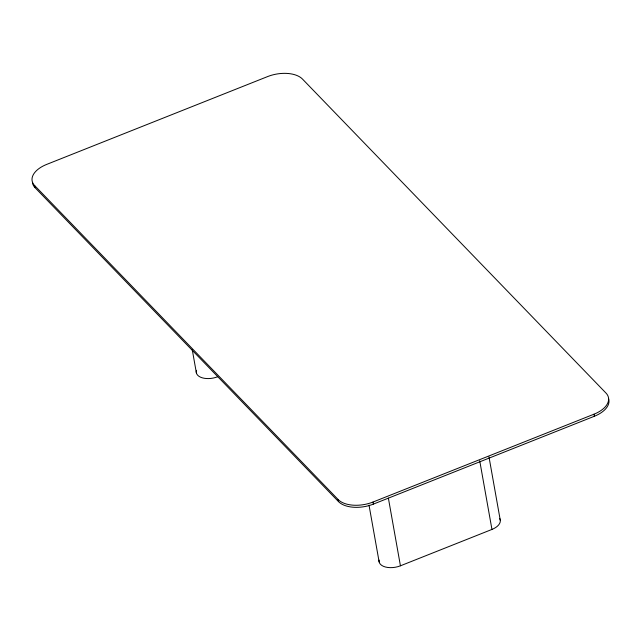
<?xml version="1.0" encoding="UTF-8"?>
<svg xmlns="http://www.w3.org/2000/svg" width="641" height="641" viewBox="0 0 641 641"><rect width="100%" height="100%" fill="white"/><g stroke="black" fill="none" stroke-linecap="round" stroke-linejoin="round"><path stroke-width="0.96" d="M34.638 185.561L338.152 499.555A26.353 14.543 -10.1 0 0 373.006 502.047L593.983 414.198A26.353 14.543 -10.1 0 0 605.993 393.069L302.48 79.075A26.353 14.543 -10.1 0 0 267.626 76.575L46.649 164.425A26.353 14.543 -10.1 0 0 34.638 185.561L35.007 187.621L338.52 501.615A26.353 14.543 -10.1 0 0 373.374 504.114L594.351 416.265A26.353 14.543 -10.1 0 0 608.517 398.502M379.079 560.074A15.064 8.309 -10.1 0 0 385.417 567.005A15.064 8.309 -10.1 0 0 400.433 565.811L491.951 529.434A15.064 8.309 -10.1 0 0 499.676 518.473M593.983 414.198L594.351 416.265M488.987 456.897L500.292 520.34M479.716 460.743L491.951 529.434M388.374 498.105L400.433 565.811M373.006 502.047L373.374 504.114M369.016 505.124L379.16 562.037M338.152 499.555L338.52 501.615M192.204 349.417L196.394 372.966M35.007 187.621A26.353 14.543 -10.1 0 1 32.419 182.389M217.676 376.74A15.064 8.309 -10.1 0 1 202.179 377.797A15.064 8.309 -10.1 0 1 196.475 370.33"/></g></svg>
